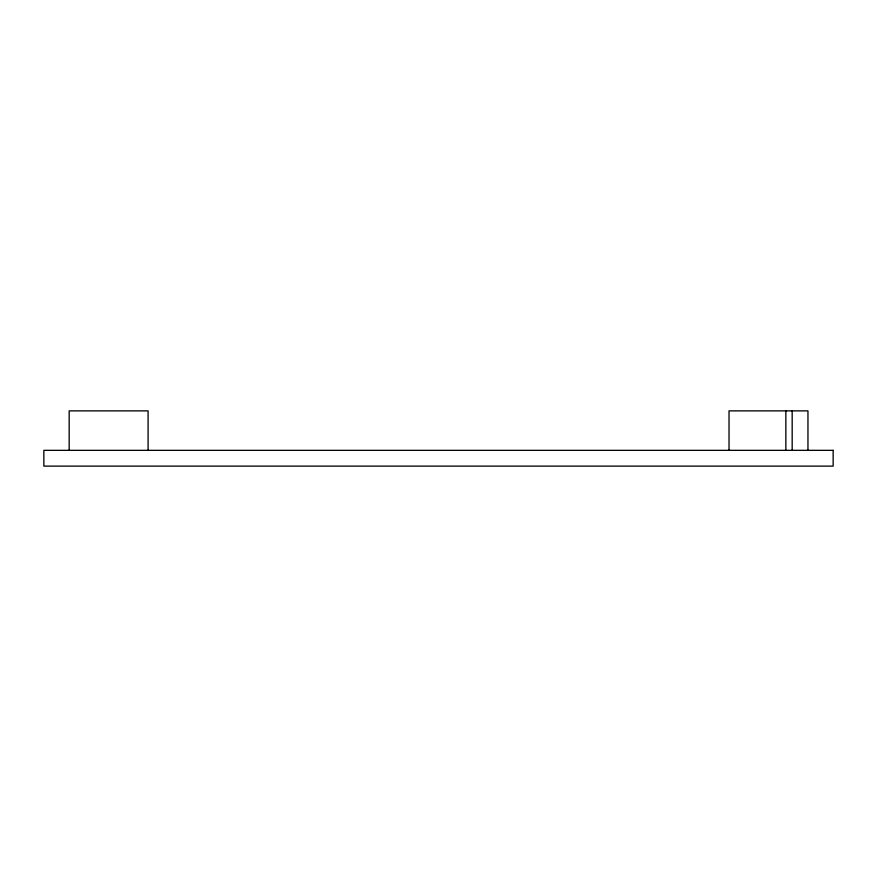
<?xml version="1.0" encoding="UTF-8"?>
<svg xmlns="http://www.w3.org/2000/svg" width="877" height="877" viewBox="0 0 877 877"><rect width="100%" height="100%" fill="white"/><g stroke="black" fill="none" stroke-linecap="round" stroke-linejoin="round"><path stroke-width="1.32" d="M807.958 450.339L807.958 410.875L729.028 410.875L729.028 450.339M792.172 410.875L792.172 450.339M785.858 410.875L785.858 450.339M148.103 450.339L148.103 410.875L69.173 410.875L69.173 450.339M833.15 450.339L43.85 450.339L43.85 466.125L833.15 466.125L833.15 450.339"/></g></svg>
